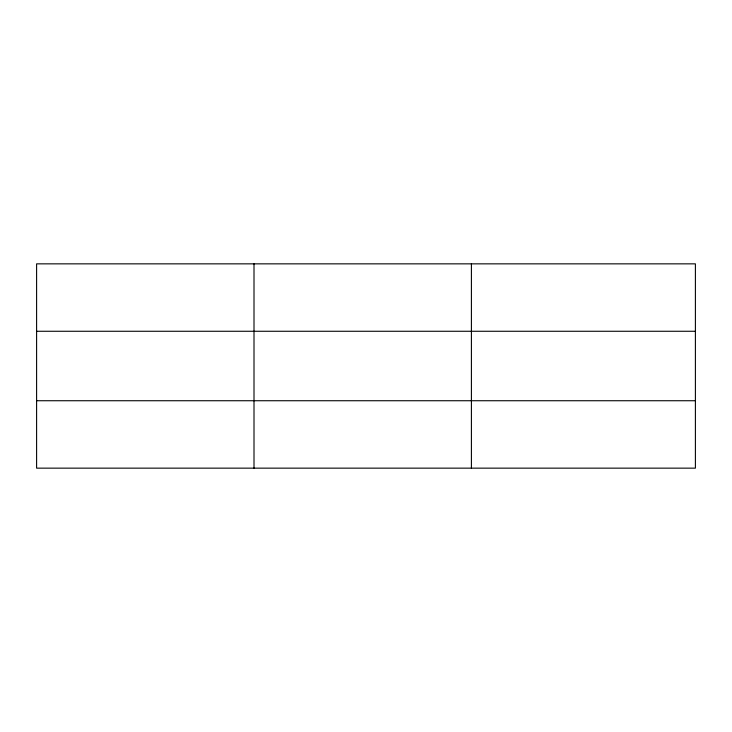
<?xml version="1.0" encoding="UTF-8"?>
<svg xmlns="http://www.w3.org/2000/svg" width="732" height="732" viewBox="0 0 732 732"><rect width="100%" height="100%" fill="white"/><g stroke="black" fill="none" stroke-linecap="round" stroke-linejoin="round"><path stroke-width="1.1" d="M254.004 468.151L254.004 263.849M471.408 468.151L471.408 263.849M695.4 400.733L695.4 468.151L36.6 468.151L36.6 263.849L695.4 263.849L695.4 400.733L36.6 400.733M36.6 331.267L695.4 331.267"/></g></svg>
